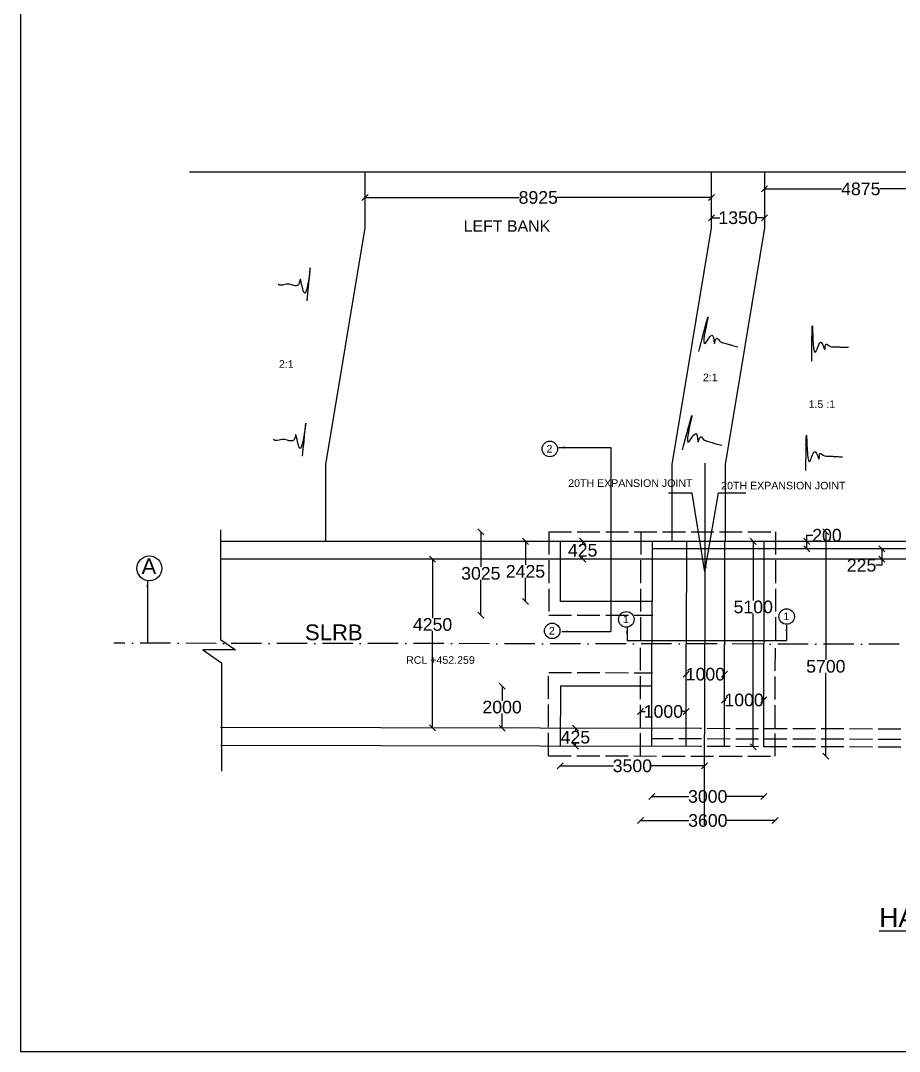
# Model space of a CAD drawing. Header units: millimetres. Extents: x 5124 to 3183014, y 2311 to 45961502.
# Drawn here: x 3135698 to 3149590, y 45929213 to 45945505 of the extents above; entities that cross this region are included whole.
import ezdxf

# ---------------------------------------------------------------- set-up
doc = ezdxf.new("R2010")
doc.units = ezdxf.units.MM
doc.header["$MEASUREMENT"] = 0
doc.linetypes.add('ACAD_ISO02W100', pattern=[15, 12, -3])
doc.linetypes.add('ACAD_ISO10W100', pattern=[18, 12, -3, 0, -3])
for name, color, linetype in [('DIMENSION', 7, 'Continuous'), ('DRAWING', 7, 'Continuous'), ('TEXT', 7, 'Continuous')]:
    doc.layers.add(name, color=color, linetype=linetype)
doc.styles.get("Standard").update_dxf_attribs({"font": 'arial.ttf', "height": 200})
doc.dimstyles.get("Standard").update_dxf_attribs({"dimtxt": 200, "dimasz": 110, "dimexe": 0.18, "dimexo": 0.0625, "dimgap": 0.09, "dimtad": 0, "dimtih": 1, "dimtoh": 1, "dimdec": 0, "dimzin": 0, "dimdsep": 46, "dimtxsty": 'Standard', "dimblk": 'OBLIQUE', "dimcen": 0.09, "dimse1": 1, "dimse2": 1, "dimadec": 0, "dimazin": 0, "dimtfac": 1, "dimtdec": 0, "dimtofl": 0, "dimtmove": 0, "dimatfit": 3, "dimfxl": 1, "dimtolj": 1, "dimtzin": 0, "dimarcsym": 0})

# ---------------------------------------------------------------- blocks, each defined once
blk = doc.blocks.new('_Oblique')
at = {"color": 0, "linetype": 'ByBlock', "lineweight": -2}
blk.add_line((-0.5, -0.5), (0.5, 0.5), dxfattribs=at)
blk = doc.blocks.new('*D77')
at = {"layer": 'Defpoints', "color": 0, "transparency": 16777216}
for p in [(3141142, 45942674), (3146619, 45942709), (3146619, 45942674)]:
    blk.add_point(p, dxfattribs=at)
at = {"layer": 'DRAWING', "color": 0, "lineweight": -2, "transparency": 16777216}
for p, q in [((3141142, 45942709), (3143581, 45942709)), ((3146619, 45942709), (3144180, 45942709))]:
    blk.add_line(p, q, dxfattribs=at)
at = {"layer": 'DRAWING', "color": 0, "lineweight": -2, "transparency": 16777216, "xscale": 95, "yscale": 95, "zscale": 95, "rotation": 180}
blk.add_blockref('_Oblique', (3141142, 45942709), dxfattribs=at)
at = {"layer": 'DRAWING', "color": 0, "lineweight": -2, "transparency": 16777216, "xscale": 95, "yscale": 95, "zscale": 95}
blk.add_blockref('_Oblique', (3146619, 45942709), dxfattribs=at)
at = {"layer": 'DRAWING', "color": 0, "transparency": 16777216, "insert": (3143881, 45942709), "char_height": 200, "attachment_point": 5}
blk.add_mtext('\\A1;8925', dxfattribs=at)
blk = doc.blocks.new('*D78')
at = {"layer": 'Defpoints', "color": 0, "transparency": 16777216}
for p in [(3146619, 45942389), (3147460, 45942389), (3147460, 45942389)]:
    blk.add_point(p, dxfattribs=at)
at = {"layer": 'DRAWING', "color": 0, "lineweight": -2, "transparency": 16777216}
for p, q in [((3146619, 45942389), (3146751, 45942389)), ((3147460, 45942389), (3147329, 45942389))]:
    blk.add_line(p, q, dxfattribs=at)
at = {"layer": 'DRAWING', "color": 0, "lineweight": -2, "transparency": 16777216, "xscale": 95, "yscale": 95, "zscale": 95, "rotation": 180}
blk.add_blockref('_Oblique', (3146619, 45942389), dxfattribs=at)
at = {"layer": 'DRAWING', "color": 0, "lineweight": -2, "transparency": 16777216, "xscale": 95, "yscale": 95, "zscale": 95}
blk.add_blockref('_Oblique', (3147460, 45942389), dxfattribs=at)
at = {"layer": 'DRAWING', "color": 0, "transparency": 16777216, "insert": (3147040, 45942389), "char_height": 200, "attachment_point": 5}
blk.add_mtext('\\A1;1350', dxfattribs=at)
blk = doc.blocks.new('*D79')
at = {"layer": 'Defpoints', "color": 0, "transparency": 16777216}
for p in [(3147460, 45942895), (3150500, 45942895), (3147460, 45942845)]:
    blk.add_point(p, dxfattribs=at)
at = {"layer": 'DRAWING', "color": 0, "lineweight": -2, "transparency": 16777216}
for p, q in [((3147460, 45942845), (3148676, 45942845)), ((3150500, 45942845), (3149283, 45942845))]:
    blk.add_line(p, q, dxfattribs=at)
at = {"layer": 'DRAWING', "color": 0, "lineweight": -2, "transparency": 16777216, "xscale": 95, "yscale": 95, "zscale": 95, "rotation": 180}
blk.add_blockref('_Oblique', (3147460, 45942845), dxfattribs=at)
at = {"layer": 'DRAWING', "color": 0, "lineweight": -2, "transparency": 16777216, "xscale": 95, "yscale": 95, "zscale": 95}
blk.add_blockref('_Oblique', (3150500, 45942845), dxfattribs=at)
at = {"layer": 'DRAWING', "color": 0, "transparency": 16777216, "insert": (3148980, 45942845), "char_height": 200, "attachment_point": 5}
blk.add_mtext('\\A1;4875', dxfattribs=at)
blk = doc.blocks.new('*D80')
at = {"layer": 'Defpoints', "color": 0, "transparency": 16777216}
for p in [(3142973, 45937426), (3144047, 45937426), (3144047, 45936110)]:
    blk.add_point(p, dxfattribs=at)
at = {"layer": 'DRAWING', "color": 0, "lineweight": -2, "transparency": 16777216}
for p, q in [((3142973, 45937426), (3142973, 45936870)), ((3142973, 45936110), (3142973, 45936666))]:
    blk.add_line(p, q, dxfattribs=at)
at = {"layer": 'DRAWING', "color": 0, "lineweight": -2, "transparency": 16777216, "xscale": 95, "yscale": 95, "zscale": 95}
for p, rotation in [((3142973, 45937426), 90), ((3142973, 45936110), 270)]:
    blk.add_blockref('_Oblique', p, dxfattribs=dict(at, rotation=rotation))
at = {"layer": 'DRAWING', "color": 0, "transparency": 16777216, "insert": (3142973, 45936768), "char_height": 200, "attachment_point": 5}
blk.add_mtext('\\A1;3025', dxfattribs=at)
blk = doc.blocks.new('*D81')
at = {"layer": 'Defpoints', "color": 0, "transparency": 16777216}
for p in [(3143774, 45937275), (3143679, 45936323), (3144232, 45936323)]:
    blk.add_point(p, dxfattribs=at)
at = {"layer": 'DRAWING', "color": 0, "lineweight": -2, "transparency": 16777216}
for p, q in [((3143679, 45937275), (3143679, 45936901)), ((3143679, 45936323), (3143679, 45936697))]:
    blk.add_line(p, q, dxfattribs=at)
at = {"layer": 'DRAWING', "color": 0, "lineweight": -2, "transparency": 16777216, "xscale": 95, "yscale": 95, "zscale": 95}
for p, rotation in [((3143679, 45937275), 90), ((3143679, 45936323), 270)]:
    blk.add_blockref('_Oblique', p, dxfattribs=dict(at, rotation=rotation))
at = {"layer": 'DRAWING', "color": 0, "transparency": 16777216, "insert": (3143679, 45936799), "char_height": 200, "attachment_point": 5}
blk.add_mtext('\\A1;2425', dxfattribs=at)
blk = doc.blocks.new('*D82')
at = {"layer": 'Defpoints', "color": 0, "transparency": 16777216}
for p in [(3144477, 45937275), (3144583, 45937275), (3144477, 45936991)]:
    blk.add_point(p, dxfattribs=at)
at = {"layer": 'DRAWING', "color": 0, "lineweight": -2, "transparency": 16777216}
for p, q in [((3144583, 45937275), (3144583, 45937235)), ((3144583, 45936991), (3144583, 45937031))]:
    blk.add_line(p, q, dxfattribs=at)
at = {"layer": 'DRAWING', "color": 0, "lineweight": -2, "transparency": 16777216, "xscale": 95, "yscale": 95, "zscale": 95}
for p, rotation in [((3144583, 45937275), 90), ((3144583, 45936991), 270)]:
    blk.add_blockref('_Oblique', p, dxfattribs=dict(at, rotation=rotation))
at = {"layer": 'DRAWING', "color": 0, "transparency": 16777216, "insert": (3144583, 45937133), "char_height": 200, "attachment_point": 5}
blk.add_mtext('\\A1;425', dxfattribs=at)
blk = doc.blocks.new('*D68')
at = {"layer": 'Defpoints', "color": 0, "transparency": 16777216}
for p in [(3143309, 45934988), (3144230, 45934988), (3144229, 45934321)]:
    blk.add_point(p, dxfattribs=at)
at = {"layer": 'DRAWING', "color": 0, "lineweight": -2, "transparency": 16777216}
for p, q in [((3143309, 45934988), (3143309, 45934756)), ((3143309, 45934321), (3143309, 45934552))]:
    blk.add_line(p, q, dxfattribs=at)
at = {"layer": 'DRAWING', "color": 0, "lineweight": -2, "transparency": 16777216, "xscale": 95, "yscale": 95, "zscale": 95}
for p, rotation in [((3143309, 45934988), 90), ((3143309, 45934321), 270)]:
    blk.add_blockref('_Oblique', p, dxfattribs=dict(at, rotation=rotation))
at = {"layer": 'DRAWING', "color": 0, "transparency": 16777216, "insert": (3143309, 45934654), "char_height": 200, "attachment_point": 5}
blk.add_mtext('\\A1;2000', dxfattribs=at)
blk = doc.blocks.new('*D69')
at = {"layer": 'Defpoints', "color": 0, "transparency": 16777216}
for p in [(3145497, 45934586), (3145497, 45934585), (3146221, 45934585)]:
    blk.add_point(p, dxfattribs=at)
at = {"layer": 'DRAWING', "color": 0, "lineweight": -2, "transparency": 16777216}
for p, q in [((3145497, 45934585), (3145570, 45934585)), ((3146221, 45934585), (3146148, 45934585))]:
    blk.add_line(p, q, dxfattribs=at)
at = {"layer": 'DRAWING', "color": 0, "lineweight": -2, "transparency": 16777216, "xscale": 95, "yscale": 95, "zscale": 95, "rotation": 180}
blk.add_blockref('_Oblique', (3145497, 45934585), dxfattribs=at)
at = {"layer": 'DRAWING', "color": 0, "lineweight": -2, "transparency": 16777216, "xscale": 95, "yscale": 95, "zscale": 95}
blk.add_blockref('_Oblique', (3146221, 45934585), dxfattribs=at)
at = {"layer": 'DRAWING', "color": 0, "transparency": 16777216, "insert": (3145859, 45934585), "char_height": 200, "attachment_point": 5}
blk.add_mtext('\\A1;1000', dxfattribs=at)
blk = doc.blocks.new('*D70')
at = {"layer": 'Defpoints', "color": 0, "transparency": 16777216}
for p in [(3146221, 45935174), (3146221, 45935174), (3146825, 45935173)]:
    blk.add_point(p, dxfattribs=at)
at = {"layer": 'DRAWING', "color": 0, "lineweight": -2, "transparency": 16777216}
for p, q in [((3146221, 45935174), (3146234, 45935174)), ((3146825, 45935174), (3146812, 45935174))]:
    blk.add_line(p, q, dxfattribs=at)
at = {"layer": 'DRAWING', "color": 0, "lineweight": -2, "transparency": 16777216, "xscale": 95, "yscale": 95, "zscale": 95, "rotation": 180}
blk.add_blockref('_Oblique', (3146221, 45935174), dxfattribs=at)
at = {"layer": 'DRAWING', "color": 0, "lineweight": -2, "transparency": 16777216, "xscale": 95, "yscale": 95, "zscale": 95}
blk.add_blockref('_Oblique', (3146825, 45935174), dxfattribs=at)
at = {"layer": 'DRAWING', "color": 0, "transparency": 16777216, "insert": (3146523, 45935174), "char_height": 200, "attachment_point": 5}
blk.add_mtext('\\A1;1000', dxfattribs=at)
blk = doc.blocks.new('*D71')
at = {"layer": 'Defpoints', "color": 0, "transparency": 16777216}
for p in [(3146825, 45934768), (3147445, 45934767), (3147445, 45934767)]:
    blk.add_point(p, dxfattribs=at)
at = {"layer": 'DRAWING', "color": 0, "lineweight": -2, "transparency": 16777216}
for p, q in [((3146825, 45934767), (3146846, 45934767)), ((3147445, 45934767), (3147424, 45934767))]:
    blk.add_line(p, q, dxfattribs=at)
at = {"layer": 'DRAWING', "color": 0, "lineweight": -2, "transparency": 16777216, "xscale": 95, "yscale": 95, "zscale": 95, "rotation": 180}
blk.add_blockref('_Oblique', (3146825, 45934767), dxfattribs=at)
at = {"layer": 'DRAWING', "color": 0, "lineweight": -2, "transparency": 16777216, "xscale": 95, "yscale": 95, "zscale": 95}
blk.add_blockref('_Oblique', (3147445, 45934767), dxfattribs=at)
at = {"layer": 'DRAWING', "color": 0, "transparency": 16777216, "insert": (3147135, 45934767), "char_height": 200, "attachment_point": 5}
blk.add_mtext('\\A1;1000', dxfattribs=at)
blk = doc.blocks.new('*D72')
at = {"layer": 'Defpoints', "color": 0, "transparency": 16777216}
for p in [(3144228, 45934037), (3146511, 45934031), (3146511, 45933726)]:
    blk.add_point(p, dxfattribs=at)
at = {"layer": 'DRAWING', "color": 0, "lineweight": -2, "transparency": 16777216}
for p, q in [((3144228, 45933726), (3145071, 45933726)), ((3146511, 45933726), (3145668, 45933726))]:
    blk.add_line(p, q, dxfattribs=at)
at = {"layer": 'DRAWING', "color": 0, "lineweight": -2, "transparency": 16777216, "xscale": 95, "yscale": 95, "zscale": 95, "rotation": 180}
blk.add_blockref('_Oblique', (3144228, 45933726), dxfattribs=at)
at = {"layer": 'DRAWING', "color": 0, "lineweight": -2, "transparency": 16777216, "xscale": 95, "yscale": 95, "zscale": 95}
blk.add_blockref('_Oblique', (3146511, 45933726), dxfattribs=at)
at = {"layer": 'DRAWING', "color": 0, "transparency": 16777216, "insert": (3145369, 45933726), "char_height": 200, "attachment_point": 5}
blk.add_mtext('\\A1;3500', dxfattribs=at)
blk = doc.blocks.new('*D73')
at = {"layer": 'Defpoints', "color": 0, "transparency": 16777216}
for p in [(3145675, 45934033), (3147445, 45934029), (3147445, 45933242)]:
    blk.add_point(p, dxfattribs=at)
at = {"layer": 'DRAWING', "color": 0, "lineweight": -2, "transparency": 16777216}
for p, q in [((3145675, 45933242), (3146262, 45933242)), ((3147445, 45933242), (3146858, 45933242))]:
    blk.add_line(p, q, dxfattribs=at)
at = {"layer": 'DRAWING', "color": 0, "lineweight": -2, "transparency": 16777216, "xscale": 95, "yscale": 95, "zscale": 95, "rotation": 180}
blk.add_blockref('_Oblique', (3145675, 45933242), dxfattribs=at)
at = {"layer": 'DRAWING', "color": 0, "lineweight": -2, "transparency": 16777216, "xscale": 95, "yscale": 95, "zscale": 95}
blk.add_blockref('_Oblique', (3147445, 45933242), dxfattribs=at)
at = {"layer": 'DRAWING', "color": 0, "transparency": 16777216, "insert": (3146560, 45933242), "char_height": 200, "attachment_point": 5}
blk.add_mtext('\\A1;3000', dxfattribs=at)
blk = doc.blocks.new('*D74')
at = {"layer": 'Defpoints', "color": 0, "transparency": 16777216}
for p in [(3145496, 45933882), (3147627, 45933877), (3147627, 45932862)]:
    blk.add_point(p, dxfattribs=at)
at = {"layer": 'DRAWING', "color": 0, "lineweight": -2, "transparency": 16777216}
for p, q in [((3145496, 45932862), (3146263, 45932862)), ((3147627, 45932862), (3146860, 45932862))]:
    blk.add_line(p, q, dxfattribs=at)
at = {"layer": 'DRAWING', "color": 0, "lineweight": -2, "transparency": 16777216, "xscale": 95, "yscale": 95, "zscale": 95, "rotation": 180}
blk.add_blockref('_Oblique', (3145496, 45932862), dxfattribs=at)
at = {"layer": 'DRAWING', "color": 0, "lineweight": -2, "transparency": 16777216, "xscale": 95, "yscale": 95, "zscale": 95}
blk.add_blockref('_Oblique', (3147627, 45932862), dxfattribs=at)
at = {"layer": 'DRAWING', "color": 0, "transparency": 16777216, "insert": (3146562, 45932862), "char_height": 200, "attachment_point": 5}
blk.add_mtext('\\A1;3600', dxfattribs=at)
blk = doc.blocks.new('*D75')
at = {"layer": 'Defpoints', "color": 0, "transparency": 16777216}
for p in [(3144399, 45934320), (3144468, 45934320), (3144399, 45934036)]:
    blk.add_point(p, dxfattribs=at)
at = {"layer": 'DRAWING', "color": 0, "lineweight": -2, "transparency": 16777216}
for p, q in [((3144468, 45934320), (3144468, 45934280)), ((3144468, 45934036), (3144468, 45934076))]:
    blk.add_line(p, q, dxfattribs=at)
at = {"layer": 'DRAWING', "color": 0, "lineweight": -2, "transparency": 16777216, "xscale": 95, "yscale": 95, "zscale": 95}
for p, rotation in [((3144468, 45934320), 90), ((3144468, 45934036), 270)]:
    blk.add_blockref('_Oblique', p, dxfattribs=dict(at, rotation=rotation))
at = {"layer": 'DRAWING', "color": 0, "transparency": 16777216, "insert": (3144468, 45934178), "char_height": 200, "attachment_point": 5}
blk.add_mtext('\\A1;425', dxfattribs=at)
blk = doc.blocks.new('*D76')
at = {"layer": 'Defpoints', "color": 0, "transparency": 16777216}
for p in [(3147217, 45937275), (3147280, 45934029), (3147280, 45934029)]:
    blk.add_point(p, dxfattribs=at)
at = {"layer": 'DRAWING', "color": 0, "lineweight": -2, "transparency": 16777216}
for p, q in [((3147280, 45937275), (3147280, 45936340)), ((3147280, 45934029), (3147280, 45936135))]:
    blk.add_line(p, q, dxfattribs=at)
at = {"layer": 'DRAWING', "color": 0, "lineweight": -2, "transparency": 16777216, "xscale": 95, "yscale": 95, "zscale": 95}
for p, rotation in [((3147280, 45937275), 90), ((3147280, 45934029), 270)]:
    blk.add_blockref('_Oblique', p, dxfattribs=dict(at, rotation=rotation))
at = {"layer": 'DRAWING', "color": 0, "transparency": 16777216, "insert": (3147280, 45936237), "char_height": 200, "attachment_point": 5}
blk.add_mtext('\\A1;5100', dxfattribs=at)
blk = doc.blocks.new('*D58')
at = {"layer": 'Defpoints', "color": 0, "transparency": 16777216}
for p in [(3148127, 45937275), (3148189, 45937275), (3148189, 45937154)]:
    blk.add_point(p, dxfattribs=at)
at = {"layer": 'DRAWING', "color": 0, "lineweight": -2, "transparency": 16777216}
for p, q in [((3148127, 45937275), (3148127, 45937370)), ((3148127, 45937370), (3148222, 45937370)), ((3148127, 45937154), (3148127, 45937275))]:
    blk.add_line(p, q, dxfattribs=at)
at = {"layer": 'DRAWING', "color": 0, "lineweight": -2, "transparency": 16777216, "xscale": 95, "yscale": 95, "zscale": 95}
for p, rotation in [((3148127, 45937275), 90), ((3148127, 45937154), 270)]:
    blk.add_blockref('_Oblique', p, dxfattribs=dict(at, rotation=rotation))
at = {"layer": 'DRAWING', "color": 0, "transparency": 16777216, "insert": (3148445, 45937370), "char_height": 200, "attachment_point": 5}
blk.add_mtext('\\A1;200', dxfattribs=at)
blk = doc.blocks.new('*D59')
at = {"layer": 'Defpoints', "color": 0, "transparency": 16777216}
for p in [(3147632, 45937426), (3147627, 45933877), (3148427, 45933877)]:
    blk.add_point(p, dxfattribs=at)
at = {"layer": 'DRAWING', "color": 0, "lineweight": -2, "transparency": 16777216}
for p, q in [((3148427, 45937426), (3148427, 45935401)), ((3148427, 45933877), (3148427, 45935196))]:
    blk.add_line(p, q, dxfattribs=at)
at = {"layer": 'DRAWING', "color": 0, "lineweight": -2, "transparency": 16777216, "xscale": 95, "yscale": 95, "zscale": 95}
for p, rotation in [((3148427, 45937426), 90), ((3148427, 45933877), 270)]:
    blk.add_blockref('_Oblique', p, dxfattribs=dict(at, rotation=rotation))
at = {"layer": 'DRAWING', "color": 0, "transparency": 16777216, "insert": (3148427, 45935298), "char_height": 200, "attachment_point": 5}
blk.add_mtext('\\A1;5700', dxfattribs=at)
blk = doc.blocks.new('*D60')
at = {"layer": 'Defpoints', "color": 0, "transparency": 16777216}
for p in [(3142168, 45936991), (3142162, 45934326), (3142210, 45934326)]:
    blk.add_point(p, dxfattribs=at)
at = {"layer": 'DRAWING', "color": 0, "lineweight": -2, "transparency": 16777216}
for p, q in [((3142210, 45936991), (3142210, 45936062)), ((3142210, 45934326), (3142210, 45935858))]:
    blk.add_line(p, q, dxfattribs=at)
at = {"layer": 'DRAWING', "color": 0, "lineweight": -2, "transparency": 16777216, "xscale": 95, "yscale": 95, "zscale": 95}
for p, rotation in [((3142210, 45936991), 90), ((3142210, 45934326), 270)]:
    blk.add_blockref('_Oblique', p, dxfattribs=dict(at, rotation=rotation))
at = {"layer": 'DRAWING', "color": 0, "transparency": 16777216, "insert": (3142210, 45935960), "char_height": 200, "attachment_point": 5}
blk.add_mtext('\\A1;4250', dxfattribs=at)
blk = doc.blocks.new('*D61')
at = {"layer": 'Defpoints', "color": 0, "transparency": 16777216}
for p in [(3149249, 45937154), (3149249, 45936991), (3149311, 45936991)]:
    blk.add_point(p, dxfattribs=at)
at = {"layer": 'DRAWING', "color": 0, "lineweight": -2, "transparency": 16777216}
for p, q in [((3149311, 45937154), (3149311, 45936991)), ((3149311, 45936896), (3149216, 45936896)), ((3149311, 45936991), (3149311, 45936896))]:
    blk.add_line(p, q, dxfattribs=at)
at = {"layer": 'DRAWING', "color": 0, "lineweight": -2, "transparency": 16777216, "xscale": 95, "yscale": 95, "zscale": 95}
for p, rotation in [((3149311, 45937154), 90), ((3149311, 45936991), 270)]:
    blk.add_blockref('_Oblique', p, dxfattribs=dict(at, rotation=rotation))
at = {"layer": 'DRAWING', "color": 0, "transparency": 16777216, "insert": (3148992, 45936896), "char_height": 200, "attachment_point": 5}
blk.add_mtext('\\A1;225', dxfattribs=at)

msp = doc.modelspace()

# ---------------------------------------------------------------- linework, layer by layer
at = {"layer": 'DIMENSION'}
for points in [[(3146419.2, 45940277), (3146558.3, 45940782.9), (3146522.6, 45940409.4), (3146637.6, 45940527), (3146666.7, 45940401.5), (3146702, 45940483.9), (3146763.2, 45940429), (3146806.7, 45940413.8), (3146883.6, 45940392.7), (3146941.9, 45940373.5), (3147036.5, 45940347.5)], [(3148203.8, 45940123.8), (3148216.3, 45940648.3), (3148272.1, 45940277.3), (3148355.2, 45940419.3), (3148413.8, 45940304.6), (3148428.2, 45940393), (3148500.8, 45940354.6), (3148546.7, 45940350.4), (3148626.4, 45940348.5), (3148687.6, 45940344), (3148785.7, 45940341.7)], [(3146163.6, 45938722.1), (3146302.6, 45939227.9), (3146267, 45938854.5), (3146382, 45938972.1), (3146411, 45938846.6), (3146446.4, 45938929), (3146507.6, 45938874), (3146551.1, 45938858.9), (3146628, 45938837.8), (3146686.3, 45938818.5), (3146780.9, 45938792.5)], [(3148111.4, 45938394.1), (3148123.9, 45938918.6), (3148179.7, 45938547.6), (3148262.8, 45938689.6), (3148321.4, 45938574.8), (3148335.7, 45938663.3), (3148408.4, 45938624.8), (3148454.3, 45938620.7), (3148534, 45938618.8), (3148595.2, 45938614.3), (3148693.3, 45938612)]]:
    msp.add_spline(points, degree=3, dxfattribs=at)
at = {"layer": 'DRAWING'}
msp.add_lwpolyline([(3183013.7, 45961502.3), (3135697.6, 45961502.3), (3135697.6, 45929213.1), (3183013.7, 45929213.1)], close=True, dxfattribs=at)
for points in [[(3138369.3, 45943117.5), (3152778.4, 45943117.5), (3153308.1, 45942163.3), (3153308.1, 45944353.1), (3154371.1, 45943117.5)], [(3140522, 45937274.8), (3140522, 45938487.7), (3141142.3, 45942231.3), (3141142.3, 45943117.5)], [(3145999, 45937274.8), (3145999, 45938487.7), (3146619.2, 45942231.3), (3146619.2, 45943117.5)], [(3146840.2, 45937274.8), (3146840.2, 45938487.7), (3147460.5, 45942231.3), (3147460.5, 45943117.5)], [(3146516, 45938509.9), (3146513.8, 45935654.6)], [(3138859.9, 45937457), (3138859.9, 45935723.1), (3139096.2, 45935559), (3138576.6, 45935559), (3138870.8, 45935356.7), (3138870.8, 45933642.4)], [(3154116.8, 45937274.8), (3138859.9, 45937274.8)], [(3145678.4, 45936323.5), (3144232, 45936323.5), (3144232, 45937274.8)], [(3145679.3, 45937274.8), (3145679.3, 45936990.8)], [(3146224.1, 45937274.8), (3146221.9, 45935655.4)], [(3146827.8, 45937274.8), (3146825.5, 45935654.6)], [(3147448.7, 45937274.8), (3147446.4, 45935653.8)], [(3154116.8, 45937154.4), (3145679.3, 45937154.4)], [(3154116.8, 45936990.8), (3138859.9, 45936990.8)], [(3145679.3, 45936990.8), (3145677.5, 45935656.2)], [(3145675.9, 45934316.9), (3145677.5, 45935651.6)], [(3146220, 45934031.6), (3146221.9, 45935650.9)], [(3146508.8, 45932795.7), (3146513.8, 45935651)], [(3146823.7, 45934030.1), (3146825.5, 45935650.2)], [(3147444.6, 45934028.5), (3147446.4, 45935649.5)], [(3145676.7, 45934984.3), (3144230.4, 45934987.9), (3144228, 45934036.6)], [(3146438.2, 45934315), (3138856.5, 45934334.1)], [(3145675.2, 45934033), (3145675.9, 45934316.9)], [(3146438.5, 45934031.1), (3138855.8, 45934050.2)]]:
    msp.add_lwpolyline(points, dxfattribs=at)
at = {"layer": 'DRAWING', "linetype": 'ACAD_ISO02W100', "ltscale": 30}
for points in [[(3144046.7, 45937426), (3144046.7, 45936110.3)], [(3144046.7, 45937426), (3147631.5, 45937426), (3147629.1, 45935653.5)], [(3145500.6, 45937426), (3145498.1, 45935656.4)], [(3144046.7, 45936110.3), (3145690.2, 45936110.3)], [(3144042.2, 45933885.9), (3147627, 45933876.8), (3147629.1, 45935649.3)], [(3145496.1, 45933882.2), (3145498.1, 45935651.8)], [(3144042.2, 45933885.9), (3144045.6, 45935201.6)], [(3144045.6, 45935201.6), (3145689.1, 45935197.4)], [(3154113.4, 45934295.6), (3146442.9, 45934315)], [(3154113, 45934132.1), (3145675.5, 45934153.4)], [(3154112.7, 45934011.7), (3146445.9, 45934031)]]:
    msp.add_lwpolyline(points, dxfattribs=at)
at = {"layer": 'DRAWING', "linetype": 'ACAD_ISO10W100', "ltscale": 40}
msp.add_lwpolyline([(3167591.5, 45935626.2), (3137173.2, 45935664.6)], dxfattribs=at)
at = {"layer": 'DRAWING'}
for centre, radius in [((3144064.1, 45938735.5), 122.8), ((3137732.8, 45936848.1), 196.9), ((3147807.9, 45936086.6), 122.8), ((3145273.2, 45936040.9), 122.8), ((3144101.3, 45935859.7), 122.8)]:
    msp.add_circle(centre, radius, dxfattribs=at)
for points in [[(3140227.2, 45941077.2), (3140272.1, 45941570.8), (3140174.4, 45941211.8), (3140116.1, 45941413), (3140089.4, 45941329.7), (3140016.9, 45941318.7), (3139949.3, 45941337.6), (3139854.8, 45941329.7), (3139790.2, 45941325), (3139768.2, 45941340.7)], [(3140155.1, 45938622.7), (3140200.1, 45939116.4), (3140102.4, 45938757.3), (3140044.1, 45938958.6), (3140017.3, 45938875.3), (3139944.9, 45938864.3), (3139877.2, 45938883.1), (3139782.8, 45938875.3), (3139718.2, 45938870.6), (3139696.2, 45938886.3)]]:
    msp.add_spline(points, degree=3, dxfattribs=at)

# ---------------------------------------------------------------- texts
at = {"layer": 'TEXT'}
for s, height, p in [('LEFT BANK', 180, (3142700.8, 45942169.3)), ('2:1', 120, (3139780.2, 45940017.9)), ('2:1', 120, (3146484.6, 45939806.2)), ('1.5 :1', 120, (3148154.7, 45939382.2)), ('2', 120, (3144011.9, 45938678)), ('20TH EXPANSION JOINT ', 120, (3144354.6, 45938135.4)), ('20TH EXPANSION JOINT ', 120, (3146773.2, 45938096.2)), ('A', 250, (3137609.3, 45936756.1)), ('1', 120, (3145221, 45935983.4)), ('1', 120, (3147755.8, 45936029.1)), ('SLRB', 250, (3140192.8, 45935711.6)), ('2', 120, (3144049.1, 45935802.1)), ('RCL +452.259', 120, (3141792.2, 45935339)), ('%%UHALF SECTION AT TOP AND HALF SECTION AT BOTTOM', 300, (3149272.7, 45931180.3))]:
    msp.add_text(s, height=height, dxfattribs=at).set_placement(p)

# ---------------------------------------------------------------- dimensions: what is measured, and where the dimension line sits
at = {"layer": 'DRAWING'}
for base, p1, p2, text, picture, middle in [((3147460.5, 45942845.3), (3150499.5, 45942895.1), (3147460.5, 45942895.1), '4875', '*D79', (3148980, 45942845.3)), ((3146619.2, 45942708.6), (3141142.3, 45942674.4), (3146619.2, 45942674.4), '8925', '*D77', (3143880.8, 45942708.6)), ((3147460.5, 45942389), (3146619.2, 45942389), (3147460.5, 45942389), '1350', '*D78', (3147039.9, 45942389)), ((3146221.3, 45935173.5), (3146825, 45935172.8), (3146221.3, 45935173.5), '1000', '*D70', (3146523.2, 45935173.5)), ((3147445.4, 45934767.5), (3146824.5, 45934768.2), (3147445.4, 45934767.5), '1000', '*D71', (3147135, 45934767.5)), ((3145496.9, 45934585.3), (3146220.7, 45934585.1), (3145496.9, 45934585.9), '1000', '*D69', (3145858.8, 45934585.3)), ((3146510.9, 45933725.5), (3144228, 45934036.6), (3146510.9, 45934030.9), '3500', '*D72', (3145369.4, 45933725.5)), ((3147444.6, 45933241.7), (3145675.2, 45934033), (3147444.6, 45934028.5), '3000', '*D73', (3146559.9, 45933241.7)), ((3147627, 45932861.9), (3145496.1, 45933882.2), (3147627, 45933876.8), '3600', '*D74', (3146561.6, 45932861.9))]:
    dim = msp.add_linear_dim(base=base, p1=p1, p2=p2, text=text, dimstyle='Standard', override={"dimasz": 95, "dimarcsym": 1}, dxfattribs=at)
    dim.commit()
    dim.dimension.update_dxf_attribs({"geometry": picture, "text_midpoint": middle})
for base, p1, p2, text, picture, middle in [((3148127.5, 45937274.8), (3148189.3, 45937154.4), (3148189.3, 45937274.8), '200', '*D58', (3148444.9, 45937369.8)), ((3142973.2, 45937426), (3144046.7, 45936110.3), (3144046.7, 45937426), '3025', '*D80', (3142973.2, 45936768.1)), ((3143678.8, 45936323.5), (3143773.6, 45937274.8), (3144232, 45936323.5), '2425', '*D81', (3143678.8, 45936799.1)), ((3144582.8, 45937274.8), (3144476.6, 45936990.8), (3144476.6, 45937274.8), '425', '*D82', (3144582.8, 45937132.8)), ((3149310.7, 45936990.8), (3149248.8, 45937154.4), (3149248.8, 45936990.8), '225', '*D61', (3148992.2, 45936895.8)), ((3143309.4, 45934987.9), (3144228.7, 45934320.6), (3144230.4, 45934987.9), '2000', '*D68', (3143309.4, 45934654.2)), ((3144467.6, 45934320.2), (3144398.7, 45934036.2), (3144399.5, 45934320.2), '425', '*D75', (3144467.6, 45934178.2))]:
    dim = msp.add_linear_dim(base=base, p1=p1, p2=p2, angle=90, text=text, dimstyle='Standard', override={"dimasz": 95, "dimarcsym": 1}, dxfattribs=at)
    dim.commit()
    dim.dimension.update_dxf_attribs({"geometry": picture, "text_midpoint": middle})
for base, p1, p2, text, picture, middle in [((3148427.4, 45933876.8), (3147631.5, 45937426), (3147627, 45933876.8), '5700', '*D59', (3148427.4, 45935298.3)), ((3147279.8, 45934028.9), (3147216.9, 45937274.8), (3147279.5, 45934028.9), '5100', '*D76', (3147279.8, 45936237.3)), ((3142209.9, 45934325.8), (3142168.4, 45936990.8), (3142161.7, 45934325.8), '4250', '*D60', (3142209.9, 45935960))]:
    dim = msp.add_linear_dim(base=base, p1=p1, p2=p2, angle=90, text=text, dimstyle='Standard', override={"dimasz": 95, "dimarcsym": 1}, dxfattribs=at)
    dim.commit()
    dim.dimension.update_dxf_attribs({"geometry": picture, "text_midpoint": middle, "dimtype": 160})

# ---------------------------------------------------------------- leaders
for points in [[(3144206.4, 45938757.4), (3145026.4, 45938757.4), (3145026.4, 45935849.5)], [(3146514.6, 45936791.2), (3146312.8, 45938033.9), (3145938.7, 45938033.9)], [(3146514.6, 45936791.2), (3146732.9, 45938044), (3147164.4, 45938044)], [(3137703.3, 45936649.7), (3137702.1, 45935663.9)], [(3145284.3, 45935913.4), (3145284.3, 45935706.2), (3147806.1, 45935706.2)], [(3147806.1, 45935952.4), (3147806.1, 45935706.2)], [(3144253.3, 45935849.5), (3145026.4, 45935849.5)]]:
    msp.add_leader(points, dimstyle='Standard', override={"dimasz": 95, "dimgap": 0.09, "dimtad": 0, "dimarcsym": 1}, dxfattribs=at)

doc.saveas('drawing.dxf')
